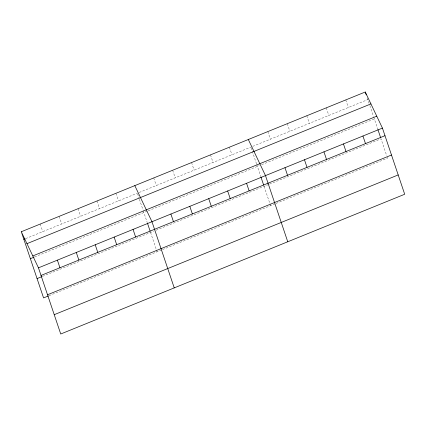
<?xml version="1.0" encoding="UTF-8"?>
<svg xmlns="http://www.w3.org/2000/svg" width="426" height="426" viewBox="0 0 426 426"><rect width="100%" height="100%" fill="white"/><g stroke="black" fill="none" stroke-linecap="round" stroke-linejoin="round"><path stroke-width="0.32" stroke-dasharray="2.13 1.6" d="M25.688 238.597L137.364 193.223M139.195 192.477L250.877 147.103M252.703 146.363L367.824 99.593M34.634 256.931L147.534 211.062M148.141 210.817L259.205 165.693M261.644 164.702L374.332 118.918M42.557 276.346L153.626 231.222M156.065 230.232L268.955 184.367M269.562 184.117L381.03 138.833L386.723 155.746M49.059 295.676L161.96 249.806M162.567 249.561L275.457 203.692M276.069 203.447L387.538 158.158L386.925 156.347M367.233 97.836L369.044 103.214M369.859 105.632L373.517 116.5M373.719 117.107L377.681 128.876M345.779 99.913L348.335 107.512M326.284 107.831L328.84 115.43M306.795 115.75L309.351 123.348M287.3 123.668L289.861 131.267M267.81 131.586L270.366 139.185M251.079 147.71L256.569 164.015M256.772 164.622L260.733 176.391M264.083 186.348L269.775 203.255M269.977 203.862L270.585 205.673M229.401 147.194L231.957 154.792M210.481 154.878L213.037 162.476M191.562 162.567L194.123 170.166M172.647 170.251L175.203 177.85M153.727 177.94L156.283 185.534M137.571 193.825L139.195 198.66M139.398 199.261L143.056 210.135M143.258 210.737L147.22 222.505M150.57 232.463L156.262 249.375M156.464 249.977L157.077 251.793M115.893 193.308L118.449 200.907M96.974 200.997L99.53 208.596M78.054 208.681L80.61 216.28M59.134 216.371L61.695 223.964M40.22 224.055L42.776 231.653"/><path stroke-width="0.64" d="M21.3 231.744L365.268 91.995L382.431 128.093L404.7 194.256L60.732 334.005L38.462 267.842L21.3 231.744L43.569 297.907L48.452 295.926M23.856 239.337L25.075 238.842M26.966 243.656L370.934 103.907M32.802 255.93L376.77 116.181M30.363 258.667L34.021 257.182M38.462 267.842L382.431 128.093M41.024 275.436L384.987 135.692M37.062 278.577L41.945 276.596M47.526 294.765L391.494 155.016M54.23 314.681L398.198 174.932M248.321 139.51L265.483 175.608L287.752 241.771M134.808 185.624L151.975 221.722L174.239 287.891M365.268 91.995L366.253 94.913M377.889 129.499L380.61 137.587M362.941 136.011L365.497 143.61M343.452 143.929L346.008 151.528M323.957 151.848L326.513 159.446M304.468 159.766L307.024 167.365M284.973 167.69L287.534 175.283M260.941 177.014L263.662 185.102M246.563 183.292L249.125 190.891M227.649 190.981L230.205 198.575M208.729 198.665L211.285 206.264M189.81 206.349L192.366 213.948M170.89 214.038L173.451 221.637M147.433 223.128L150.154 231.217M133.056 229.412L135.612 237.005M114.136 237.096L116.692 244.694M95.222 244.78L97.778 252.378M76.302 252.469L78.858 260.068M57.382 260.153L59.938 267.752"/></g></svg>
